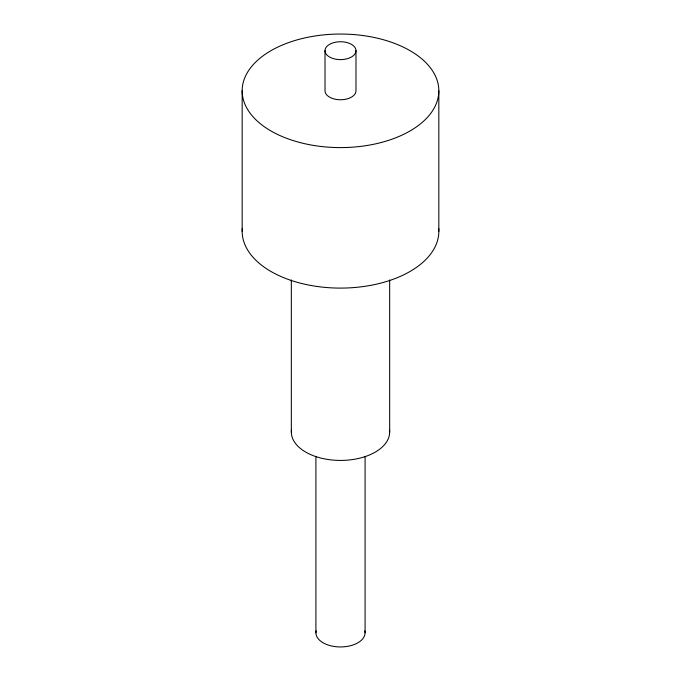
<?xml version="1.0" encoding="UTF-8"?>
<svg xmlns="http://www.w3.org/2000/svg" width="681" height="681" viewBox="0 0 681 681"><rect width="100%" height="100%" fill="white"/><g stroke="black" fill="none" stroke-linecap="round" stroke-linejoin="round"><path stroke-width="1.02" d="M438.828 90.82A98.328 56.77 0 0 1 291.332 139.988A98.328 56.77 0 0 1 291.332 41.652A98.328 56.77 0 0 1 438.828 90.82L438.828 231.319M389.668 279.976L389.668 432.043M365.084 456.364L365.084 632.76M355.984 50.675A15.484 8.938 0 0 1 332.754 58.421A15.484 8.938 0 0 1 332.754 42.937A15.484 8.938 0 0 1 355.984 50.675L355.984 90.82A15.484 8.938 0 0 1 340.5 99.758A15.484 8.938 0 0 1 325.016 90.82L325.016 50.675M315.916 456.364L315.916 632.76M291.332 279.976L291.332 432.043M242.172 90.82L242.172 231.319M364.871 630.904A24.584 14.19 0 0 1 340.5 646.95A24.584 14.19 0 0 1 316.129 630.904M389.558 430.188A49.168 28.389 0 0 1 340.5 460.424A49.168 28.389 0 0 1 291.442 430.188M438.7 228.365A98.328 56.77 0 0 1 340.5 288.097A98.328 56.77 0 0 1 242.3 228.365"/></g></svg>
